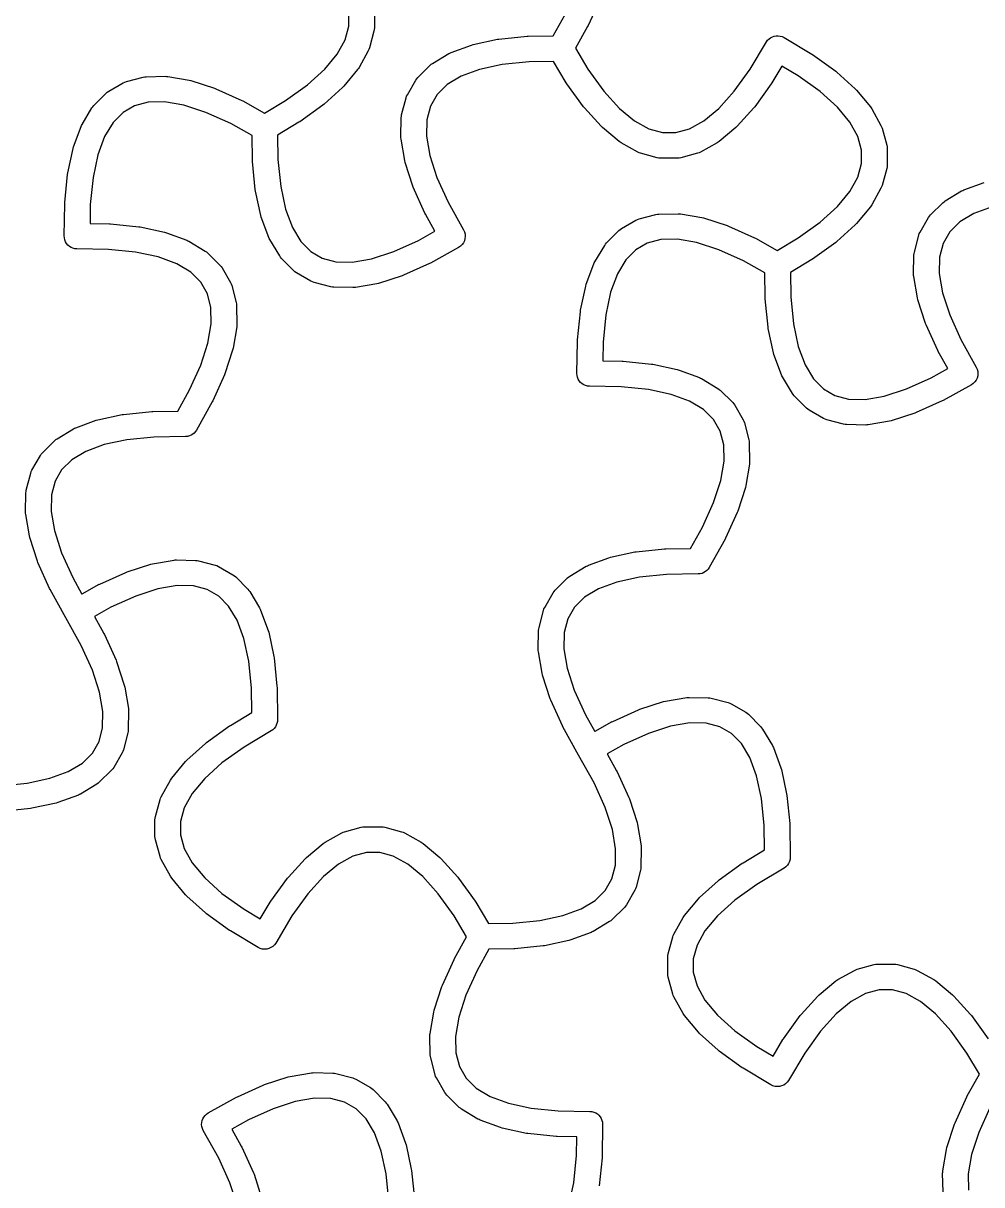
# Model space of a CAD drawing. Header units: millimetres. Extents: x 0 to 304, y 0 to 228.
# Drawn here: x 69.9 to 126.1, y 76.6 to 144.7 of the extents above; entities that cross this region are included whole.
import ezdxf

# ---------------------------------------------------------------- set-up
doc = ezdxf.new("R2010")
doc.units = ezdxf.units.MM
doc.layers.add('VISIBLE', color=7, linetype='CONTINUOUS')

msp = doc.modelspace()

# ---------------------------------------------------------------- linework, layer by layer
at = {"layer": 'VISIBLE'}
for p, q in [((103.691905, 146.10091), (103.007019, 144.581842)), ((88.984877, 144.551139), (88.984877, 145.329965)), ((90.484877, 145.431441), (90.484877, 144.449663)), ((100.958208, 143.982618), (101.652734, 145.227547)), ((88.76487, 143.753002), (88.984877, 144.551139)), ((90.478105, 144.349102), (90.45791, 144.250358)), ((90.484877, 144.449663), (90.478105, 144.349102)), ((102.978268, 144.524708), (102.268148, 143.251825)), ((103.007019, 144.581842), (102.978268, 144.524708)), ((88.300818, 142.912156), (88.76487, 143.753002)), ((90.45791, 144.250358), (90.187378, 143.268926)), ((96.271945, 143.473922), (97.697212, 143.778297)), ((97.697212, 143.778297), (97.77895, 143.791086)), ((97.77895, 143.791086), (99.436944, 143.957491)), ((99.436944, 143.957491), (99.500799, 143.961159)), ((99.500799, 143.961159), (100.958208, 143.982618)), ((113.458288, 143.623597), (113.526369, 143.719595)), ((113.526369, 143.719595), (113.608628, 143.803761)), ((113.608628, 143.803761), (113.703042, 143.874023)), ((113.703042, 143.874023), (113.807284, 143.928651)), ((113.807284, 143.928651), (113.918789, 143.966298)), ((113.918789, 143.966298), (114.03481, 143.986039)), ((114.03481, 143.986039), (114.152491, 143.987388)), ((114.152491, 143.987388), (114.268934, 143.97031)), ((114.268934, 143.97031), (114.381272, 143.935227)), ((114.381272, 143.935227), (114.486738, 143.883002)), ((114.486738, 143.883002), (116.109933, 142.91371)), ((90.120982, 143.105841), (89.579917, 142.125449)), ((90.158983, 143.185428), (90.120982, 143.105841)), ((90.187378, 143.268926), (90.158983, 143.185428)), ((94.848917, 142.940876), (94.910922, 142.974419)), ((94.910922, 142.974419), (94.975803, 143.001993)), ((94.975803, 143.001993), (96.167996, 143.443736)), ((96.167996, 143.443736), (96.271945, 143.473922)), ((102.268148, 143.251825), (102.999025, 142.027884)), ((112.505407, 142.027884), (113.458288, 143.623597)), ((87.56901, 142.029713), (88.300818, 142.912156)), ((93.751103, 142.254326), (93.817442, 142.31244)), ((93.817442, 142.31244), (93.890145, 142.362364)), ((93.890145, 142.362364), (94.848917, 142.940876)), ((97.969967, 142.302722), (96.638282, 142.018333)), ((99.554889, 142.461793), (97.969967, 142.302722)), ((100.980292, 142.482781), (99.554889, 142.461793)), ((101.727581, 141.231357), (100.980292, 142.482781)), ((116.109933, 142.91371), (116.1634, 142.878605)), ((116.1634, 142.878605), (117.516063, 141.905498)), ((77.109694, 141.587334), (78.229271, 141.608954)), ((78.229271, 141.608954), (78.29974, 141.607001)), ((78.29974, 141.607001), (78.369715, 141.59844)), ((86.557932, 141.117582), (87.56901, 142.029713)), ((89.50059, 142.009077), (88.688992, 141.03042)), ((89.542991, 142.065397), (89.50059, 142.009077)), ((89.579917, 142.125449), (89.542991, 142.065397)), ((93.026099, 141.539648), (93.751103, 142.254326)), ((95.563297, 141.620018), (94.740993, 141.12385)), ((96.638282, 142.018333), (95.563297, 141.620018)), ((102.999025, 142.027884), (103.929246, 140.734836)), ((111.575186, 140.734836), (112.505407, 142.027884)), ((114.361622, 142.210625), (113.776851, 141.231357)), ((115.313407, 141.642265), (114.361622, 142.210625)), ((116.606455, 140.712045), (115.313407, 141.642265)), ((117.516063, 141.905498), (117.580455, 141.853553)), ((117.580455, 141.853553), (118.662585, 140.877323)), ((74.913718, 140.739676), (75.763963, 141.230565)), ((75.763963, 141.230565), (75.854437, 141.27498)), ((75.854437, 141.27498), (75.950049, 141.306864)), ((75.950049, 141.306864), (76.935261, 141.563292)), ((76.935261, 141.563292), (77.021769, 141.58045)), ((77.021769, 141.58045), (77.109694, 141.587334)), ((78.369715, 141.59844), (79.623056, 141.384904)), ((79.623056, 141.384904), (79.728172, 141.359072)), ((79.728172, 141.359072), (81.114677, 140.910034)), ((85.264884, 140.187361), (86.557932, 141.117582)), ((88.614062, 140.952303), (87.531932, 139.976074)), ((88.688992, 141.03042), (88.614062, 140.952303)), ((92.412203, 140.530282), (92.903093, 141.380528)), ((92.903093, 141.380528), (92.959238, 141.46423)), ((92.959238, 141.46423), (93.026099, 141.539648)), ((94.740993, 141.12385), (94.151392, 140.542646)), ((101.762685, 141.177891), (101.727581, 141.231357)), ((102.735793, 139.825228), (101.762685, 141.177891)), ((113.741747, 141.177891), (112.768639, 139.825228)), ((113.776851, 141.231357), (113.741747, 141.177891)), ((74.039919, 139.891666), (74.754598, 140.61667)), ((74.754598, 140.61667), (74.830016, 140.68353)), ((74.830016, 140.68353), (74.913718, 140.739676)), ((81.114677, 140.910034), (81.191858, 140.880241)), ((81.191858, 140.880241), (82.710926, 140.195355)), ((92.079476, 139.358985), (92.335904, 140.344196)), ((92.335904, 140.344196), (92.367788, 140.439808)), ((92.367788, 140.439808), (92.412203, 140.530282)), ((94.151392, 140.542646), (93.76198, 139.868164)), ((103.929246, 140.734836), (104.841377, 139.723758)), ((110.663055, 139.723758), (111.575186, 140.734836)), ((117.617533, 139.799914), (116.606455, 140.712045)), ((118.662585, 140.877323), (118.737515, 140.799206)), ((118.737515, 140.799206), (119.549112, 139.820549)), ((73.35337, 138.793851), (73.931881, 139.752623)), ((73.931881, 139.752623), (73.981805, 139.825326)), ((73.981805, 139.825326), (74.039919, 139.891666)), ((76.426082, 139.880788), (75.751599, 139.491376)), ((77.227292, 140.089325), (76.426082, 139.880788)), ((78.187513, 140.107868), (77.227292, 140.089325)), ((79.317634, 139.915325), (78.187513, 140.107868)), ((80.613102, 139.495771), (79.317634, 139.915325)), ((82.710926, 140.195355), (82.76806, 140.166604)), ((82.76806, 140.166604), (84.040943, 139.456484)), ((84.040943, 139.456484), (85.264884, 140.187361)), ((87.46754, 139.924129), (86.114877, 138.951021)), ((87.531932, 139.976074), (87.46754, 139.924129)), ((93.76198, 139.868164), (93.553443, 139.066953)), ((102.787738, 139.760836), (102.735793, 139.825228)), ((103.763967, 138.678706), (102.787738, 139.760836)), ((104.841377, 139.723758), (105.72382, 138.99195)), ((109.780612, 138.99195), (110.663055, 139.723758)), ((112.716694, 139.760836), (111.740465, 138.678706)), ((112.768639, 139.825228), (112.716694, 139.760836)), ((118.34934, 138.917471), (117.617533, 139.799914)), ((119.549112, 139.820549), (119.591514, 139.764229)), ((119.591514, 139.764229), (119.62844, 139.704177)), ((119.62844, 139.704177), (120.169505, 138.723786)), ((75.170396, 138.901775), (74.674227, 138.079471)), ((75.751599, 139.491376), (75.170396, 138.901775)), ((82.065221, 138.841069), (80.613102, 139.495771)), ((86.061411, 138.915917), (84.809987, 138.168628)), ((86.114877, 138.951021), (86.061411, 138.915917)), ((92.033814, 138.064975), (92.055434, 139.184551)), ((92.055434, 139.184551), (92.062318, 139.272476)), ((92.062318, 139.272476), (92.079476, 139.358985)), ((93.553443, 139.066953), (93.5349, 138.106733)), ((105.72382, 138.99195), (106.564666, 138.527898)), ((108.939766, 138.527898), (109.780612, 138.99195)), ((118.813392, 138.076624), (118.34934, 138.917471)), ((72.850509, 137.474772), (73.292253, 138.666965)), ((73.292253, 138.666965), (73.319826, 138.731846)), ((73.319826, 138.731846), (73.35337, 138.793851)), ((83.31015, 138.146544), (82.065221, 138.841069)), ((103.842084, 138.603776), (103.763967, 138.678706)), ((104.820742, 137.792179), (103.842084, 138.603776)), ((106.564666, 138.527898), (107.362803, 138.307891)), ((107.362803, 138.307891), (108.141629, 138.307891)), ((108.141629, 138.307891), (108.939766, 138.527898)), ((111.662348, 138.603776), (110.683691, 137.792179)), ((111.740465, 138.678706), (111.662348, 138.603776)), ((120.169505, 138.723786), (120.207505, 138.644199)), ((120.207505, 138.644199), (120.235901, 138.560701)), ((120.235901, 138.560701), (120.506433, 137.579269)), ((74.674227, 138.079471), (74.275913, 137.004486)), ((83.331609, 136.689135), (83.31015, 138.146544)), ((84.809987, 138.168628), (84.830975, 136.743225)), ((92.035767, 137.994505), (92.033814, 138.064975)), ((92.044328, 137.92453), (92.035767, 137.994505)), ((92.257864, 136.671189), (92.044328, 137.92453)), ((93.5349, 138.106733), (93.727443, 136.976611)), ((104.877061, 137.749777), (104.820742, 137.792179)), ((104.937113, 137.712851), (104.877061, 137.749777)), ((105.917505, 137.171786), (104.937113, 137.712851)), ((110.567319, 137.712851), (109.586927, 137.171786)), ((110.627371, 137.749777), (110.567319, 137.712851)), ((110.683691, 137.792179), (110.627371, 137.749777)), ((119.033399, 137.278487), (118.813392, 138.076624)), ((120.506433, 137.579269), (120.526627, 137.480524)), ((72.515949, 135.945556), (72.820323, 137.370823)), ((72.820323, 137.370823), (72.850509, 137.474772)), ((74.275913, 137.004486), (73.991524, 135.672801)), ((93.727443, 136.976611), (94.146997, 135.681144)), ((105.997092, 137.133785), (105.917505, 137.171786)), ((106.08059, 137.10539), (105.997092, 137.133785)), ((107.062022, 136.834858), (106.08059, 137.10539)), ((109.423842, 137.10539), (108.44241, 136.834858)), ((109.50734, 137.133785), (109.423842, 137.10539)), ((109.586927, 137.171786), (109.50734, 137.133785)), ((119.033399, 136.499662), (119.033399, 137.278487)), ((120.526627, 137.480524), (120.533399, 137.379964)), ((120.533399, 137.379964), (120.533399, 136.398185)), ((83.335277, 136.62528), (83.331609, 136.689135)), ((83.501682, 134.967286), (83.335277, 136.62528)), ((84.830975, 136.743225), (84.990046, 135.158303)), ((92.283697, 136.566073), (92.257864, 136.671189)), ((92.732734, 135.179569), (92.283697, 136.566073)), ((107.160766, 136.814663), (107.062022, 136.834858)), ((107.261327, 136.807891), (107.160766, 136.814663)), ((108.243105, 136.807891), (107.261327, 136.807891)), ((108.343666, 136.814663), (108.243105, 136.807891)), ((108.44241, 136.834858), (108.343666, 136.814663)), ((118.813392, 135.701525), (119.033399, 136.499662)), ((120.506433, 136.19888), (120.235901, 135.217448)), ((120.526627, 136.297625), (120.506433, 136.19888)), ((120.533399, 136.398185), (120.526627, 136.297625)), ((72.336754, 134.205824), (72.503159, 135.863818)), ((72.503159, 135.863818), (72.515949, 135.945556)), ((73.991524, 135.672801), (73.832453, 134.087879)), ((94.146997, 135.681144), (94.801699, 134.229025)), ((118.34934, 134.860678), (118.813392, 135.701525)), ((83.514471, 134.885548), (83.501682, 134.967286)), ((83.818846, 133.460281), (83.514471, 134.885548)), ((84.990046, 135.158303), (85.274436, 133.826618)), ((92.762527, 135.102387), (92.732734, 135.179569)), ((93.447413, 133.583319), (92.762527, 135.102387)), ((117.617533, 133.978235), (118.34934, 134.860678)), ((120.169505, 135.054363), (119.62844, 134.073972)), ((120.207505, 135.133951), (120.169505, 135.054363)), ((120.235901, 135.217448), (120.207505, 135.133951)), ((123.938668, 134.310887), (124.89744, 134.889398)), ((124.89744, 134.889398), (124.959445, 134.922942)), ((124.959445, 134.922942), (125.024326, 134.950515)), ((125.024326, 134.950515), (126.216518, 135.392259)), ((72.305252, 132.251594), (72.333087, 134.141969)), ((72.333087, 134.141969), (72.336754, 134.205824)), ((94.801699, 134.229025), (95.707186, 132.605949)), ((123.074621, 133.48817), (123.799625, 134.202849)), ((123.799625, 134.202849), (123.865965, 134.260963)), ((123.865965, 134.260963), (123.938668, 134.310887)), ((73.832453, 134.087879), (73.816132, 132.979429)), ((83.849032, 133.356332), (83.818846, 133.460281)), ((85.274436, 133.826618), (85.67275, 132.751633)), ((93.476164, 133.526185), (93.447413, 133.583319)), ((94.03185, 132.530125), (93.476164, 133.526185)), ((105.998572, 133.255386), (106.983783, 133.511814)), ((106.983783, 133.511814), (107.070292, 133.528972)), ((107.070292, 133.528972), (107.158217, 133.535857)), ((107.158217, 133.535857), (108.277793, 133.557476)), ((108.277793, 133.557476), (108.348263, 133.555523)), ((108.348263, 133.555523), (108.418238, 133.546962)), ((108.418238, 133.546962), (109.671579, 133.333427)), ((116.606455, 133.066105), (117.617533, 133.978235)), ((119.549112, 133.9576), (118.737515, 132.978943)), ((119.591514, 134.01392), (119.549112, 133.9576)), ((119.62844, 134.073972), (119.591514, 134.01392)), ((123.00776, 133.412752), (123.074621, 133.48817)), ((125.611819, 133.568541), (124.789515, 133.072372)), ((126.686805, 133.966855), (125.611819, 133.568541)), ((73.816132, 132.979429), (74.956588, 132.962636)), ((74.956588, 132.962636), (75.020443, 132.958968)), ((75.020443, 132.958968), (76.678437, 132.792564)), ((76.678437, 132.792564), (76.760175, 132.779774)), ((76.760175, 132.779774), (78.185442, 132.4754)), ((84.290775, 132.164139), (83.849032, 133.356332)), ((104.96224, 132.688198), (105.812486, 133.179088)), ((105.812486, 133.179088), (105.90296, 133.223503)), ((105.90296, 133.223503), (105.998572, 133.255386)), ((109.671579, 133.333427), (109.776695, 133.307594)), ((109.776695, 133.307594), (111.1632, 132.858557)), ((111.1632, 132.858557), (111.240381, 132.828764)), ((111.240381, 132.828764), (112.759449, 132.143878)), ((115.313407, 132.135884), (116.606455, 133.066105)), ((118.662585, 132.900826), (117.580455, 131.924597)), ((118.737515, 132.978943), (118.662585, 132.900826)), ((122.460726, 132.478805), (122.951615, 133.32905)), ((122.951615, 133.32905), (123.00776, 133.412752)), ((124.789515, 133.072372), (124.199915, 132.491169)), ((72.312757, 132.134145), (72.305252, 132.251594)), ((72.338544, 132.019316), (72.312757, 132.134145)), ((78.185442, 132.4754), (78.289391, 132.445213)), ((78.289391, 132.445213), (79.481584, 132.00347)), ((84.318349, 132.099258), (84.290775, 132.164139)), ((84.351892, 132.037253), (84.318349, 132.099258)), ((85.67275, 132.751633), (86.168918, 131.929329)), ((93.063743, 131.990035), (94.03185, 132.530125)), ((95.707186, 132.605949), (95.760686, 132.486663)), ((95.788824, 132.099456), (95.753133, 131.973689)), ((95.760686, 132.486663), (95.792659, 132.3599)), ((95.802135, 132.22951), (95.788824, 132.099456)), ((95.792659, 132.3599), (95.802135, 132.22951)), ((104.088442, 131.840188), (104.803121, 132.565192)), ((104.803121, 132.565192), (104.878539, 132.632053)), ((104.878539, 132.632053), (104.96224, 132.688198)), ((112.759449, 132.143878), (112.816583, 132.115126)), ((112.816583, 132.115126), (114.089466, 131.405006)), ((114.089466, 131.405006), (115.313407, 132.135884)), ((122.127999, 131.307507), (122.384427, 132.292719)), ((122.384427, 132.292719), (122.41631, 132.388331)), ((122.41631, 132.388331), (122.460726, 132.478805)), ((124.199915, 132.491169), (123.810502, 131.816686)), ((72.381975, 131.909935), (72.338544, 132.019316)), ((72.441983, 131.808694), (72.381975, 131.909935)), ((72.51709, 131.718087), (72.441983, 131.808694)), ((72.605446, 131.640345), (72.51709, 131.718087)), ((72.704876, 131.577383), (72.605446, 131.640345)), ((72.812932, 131.530749), (72.704876, 131.577383)), ((72.926952, 131.501593), (72.812932, 131.530749)), ((73.044129, 131.490633), (72.926952, 131.501593)), ((74.902497, 131.46327), (73.044129, 131.490633)), ((76.48742, 131.304199), (74.902497, 131.46327)), ((79.481584, 132.00347), (79.546465, 131.975897)), ((79.546465, 131.975897), (79.60847, 131.942353)), ((79.60847, 131.942353), (80.567242, 131.363842)), ((84.930404, 131.078481), (84.351892, 132.037253)), ((86.168918, 131.929329), (86.750122, 131.339728)), ((91.611625, 131.335333), (93.063743, 131.990035)), ((95.417613, 131.585582), (93.766583, 130.6645)), ((95.525796, 131.658983), (95.417613, 131.585582)), ((95.619589, 131.750055), (95.525796, 131.658983)), ((95.696144, 131.85603), (95.619589, 131.750055)), ((95.753133, 131.973689), (95.696144, 131.85603)), ((103.401892, 130.742374), (103.980404, 131.701145)), ((103.980404, 131.701145), (104.030328, 131.773848)), ((104.030328, 131.773848), (104.088442, 131.840188)), ((105.800122, 131.439898), (105.218918, 130.850298)), ((106.474604, 131.829311), (105.800122, 131.439898)), ((107.275815, 132.037848), (106.474604, 131.829311)), ((108.236035, 132.05639), (107.275815, 132.037848)), ((109.366157, 131.863848), (108.236035, 132.05639)), ((110.661625, 131.444294), (109.366157, 131.863848)), ((112.113743, 130.789592), (110.661625, 131.444294)), ((117.516063, 131.872652), (116.1634, 130.899544)), ((117.580455, 131.924597), (117.516063, 131.872652)), ((123.810502, 131.816686), (123.601965, 131.015476)), ((77.819105, 131.01981), (76.48742, 131.304199)), ((78.89409, 130.621496), (77.819105, 131.01981)), ((80.567242, 131.363842), (80.639945, 131.313917)), ((80.639945, 131.313917), (80.706284, 131.255804)), ((80.706284, 131.255804), (81.431288, 130.541125)), ((84.980328, 131.005778), (84.930404, 131.078481)), ((85.038442, 130.939439), (84.980328, 131.005778)), ((85.753121, 130.214434), (85.038442, 130.939439)), ((86.750122, 131.339728), (87.424604, 130.950316)), ((87.424604, 130.950316), (88.225815, 130.741779)), ((88.225815, 130.741779), (89.186035, 130.723236)), ((89.186035, 130.723236), (90.316157, 130.915779)), ((90.316157, 130.915779), (91.611625, 131.335333)), ((103.368349, 130.680368), (103.401892, 130.742374)), ((105.218918, 130.850298), (104.72275, 130.027994)), ((113.358672, 130.095067), (112.113743, 130.789592)), ((116.109933, 130.86444), (114.85851, 130.117151)), ((116.1634, 130.899544), (116.109933, 130.86444)), ((122.082337, 130.013497), (122.103957, 131.133074)), ((122.103957, 131.133074), (122.110841, 131.220999)), ((122.110841, 131.220999), (122.127999, 131.307507)), ((123.601965, 131.015476), (123.583423, 130.055255)), ((79.716394, 130.125327), (78.89409, 130.621496)), ((80.305995, 129.544124), (79.716394, 130.125327)), ((81.431288, 130.541125), (81.498149, 130.465707)), ((81.498149, 130.465707), (81.554294, 130.382005)), ((81.554294, 130.382005), (82.045184, 129.53176)), ((85.828539, 130.147574), (85.753121, 130.214434)), ((85.91224, 130.091429), (85.828539, 130.147574)), ((86.762486, 129.600539), (85.91224, 130.091429)), ((93.709449, 130.635749), (92.190381, 129.950863)), ((93.766583, 130.6645), (93.709449, 130.635749)), ((102.899032, 129.423295), (103.340775, 130.615488)), ((103.340775, 130.615488), (103.368349, 130.680368)), ((113.380132, 128.637658), (113.358672, 130.095067)), ((114.85851, 130.117151), (114.879498, 128.691748)), ((123.583423, 130.055255), (123.775965, 128.925134)), ((80.695407, 128.869641), (80.305995, 129.544124)), ((82.045184, 129.53176), (82.089599, 129.441286)), ((82.089599, 129.441286), (82.121483, 129.345674)), ((86.85296, 129.556124), (86.762486, 129.600539)), ((86.948572, 129.52424), (86.85296, 129.556124)), ((87.933783, 129.267812), (86.948572, 129.52424)), ((90.621579, 129.4462), (89.368238, 129.232664)), ((90.726695, 129.472033), (90.621579, 129.4462)), ((92.1132, 129.92107), (90.726695, 129.472033)), ((92.190381, 129.950863), (92.1132, 129.92107)), ((102.868846, 129.319346), (102.899032, 129.423295)), ((104.72275, 130.027994), (104.324436, 128.953009)), ((122.08429, 129.943028), (122.082337, 130.013497)), ((122.092851, 129.873053), (122.08429, 129.943028)), ((122.306387, 128.619712), (122.092851, 129.873053)), ((80.903944, 128.068431), (80.695407, 128.869641)), ((82.121483, 129.345674), (82.37791, 128.360462)), ((88.020292, 129.250654), (87.933783, 129.267812)), ((88.108217, 129.24377), (88.020292, 129.250654)), ((89.227793, 129.22215), (88.108217, 129.24377)), ((89.298263, 129.224103), (89.227793, 129.22215)), ((89.368238, 129.232664), (89.298263, 129.224103)), ((102.564471, 127.894079), (102.868846, 129.319346)), ((104.324436, 128.953009), (104.040046, 127.621324)), ((114.879498, 128.691748), (115.038569, 127.106825)), ((123.775965, 128.925134), (124.195519, 127.629666)), ((80.922486, 127.10821), (80.903944, 128.068431)), ((82.37791, 128.360462), (82.395069, 128.273953)), ((82.395069, 128.273953), (82.401953, 128.186029)), ((82.401953, 128.186029), (82.423572, 127.066452)), ((113.3838, 128.573802), (113.380132, 128.637658)), ((113.550204, 126.915808), (113.3838, 128.573802)), ((122.332219, 128.514596), (122.306387, 128.619712)), ((122.781257, 127.128091), (122.332219, 128.514596)), ((102.385277, 126.154347), (102.551682, 127.812341)), ((102.551682, 127.812341), (102.564471, 127.894079)), ((104.040046, 127.621324), (103.880975, 126.036401)), ((124.195519, 127.629666), (124.850221, 126.177547)), ((80.729944, 125.978088), (80.922486, 127.10821)), ((82.413058, 126.926007), (82.199523, 125.672666)), ((82.421619, 126.995982), (82.413058, 126.926007)), ((82.423572, 127.066452), (82.421619, 126.995982)), ((113.562994, 126.834071), (113.550204, 126.915808)), ((113.867368, 125.408804), (113.562994, 126.834071)), ((115.038569, 127.106825), (115.322958, 125.775141)), ((122.811049, 127.05091), (122.781257, 127.128091)), ((123.495936, 125.531842), (122.811049, 127.05091)), ((80.31039, 124.682621), (80.729944, 125.978088)), ((102.353775, 124.200117), (102.381609, 126.090491)), ((102.381609, 126.090491), (102.385277, 126.154347)), ((103.880975, 126.036401), (103.864654, 124.927951)), ((124.850221, 126.177547), (125.755708, 124.554471)), ((82.17369, 125.56755), (81.724653, 124.181046)), ((82.199523, 125.672666), (82.17369, 125.56755)), ((113.897555, 125.304854), (113.867368, 125.408804)), ((114.339298, 124.112662), (113.897555, 125.304854)), ((115.322958, 125.775141), (115.721273, 124.700155)), ((123.524687, 125.474708), (123.495936, 125.531842)), ((124.080372, 124.478648), (123.524687, 125.474708)), ((79.655688, 123.230502), (80.31039, 124.682621)), ((103.864654, 124.927951), (105.00511, 124.911159)), ((105.00511, 124.911159), (105.068966, 124.907491)), ((105.068966, 124.907491), (106.72696, 124.741086)), ((106.72696, 124.741086), (106.808697, 124.728297)), ((106.808697, 124.728297), (108.233964, 124.423922)), ((115.721273, 124.700155), (116.217441, 123.877851)), ((81.69486, 124.103864), (81.009974, 122.584797)), ((81.724653, 124.181046), (81.69486, 124.103864)), ((102.36128, 124.082668), (102.353775, 124.200117)), ((102.387066, 123.967839), (102.36128, 124.082668)), ((102.430498, 123.858457), (102.387066, 123.967839)), ((108.233964, 124.423922), (108.337914, 124.393736)), ((108.337914, 124.393736), (109.530107, 123.951993)), ((109.530107, 123.951993), (109.594987, 123.924419)), ((109.594987, 123.924419), (109.656992, 123.890876)), ((114.366871, 124.047781), (114.339298, 124.112662)), ((114.400415, 123.985776), (114.366871, 124.047781)), ((114.978926, 123.027004), (114.400415, 123.985776)), ((121.660147, 123.283855), (123.112266, 123.938557)), ((123.112266, 123.938557), (124.080372, 124.478648)), ((125.801655, 123.922211), (125.744666, 123.804553)), ((125.755708, 124.554471), (125.809208, 124.435186)), ((125.837347, 124.047978), (125.801655, 123.922211)), ((125.809208, 124.435186), (125.841182, 124.308422)), ((125.850657, 124.178033), (125.837347, 124.047978)), ((125.841182, 124.308422), (125.850657, 124.178033)), ((78.961163, 121.985573), (79.655688, 123.230502)), ((102.490506, 123.757217), (102.430498, 123.858457)), ((102.565613, 123.66661), (102.490506, 123.757217)), ((102.653969, 123.588868), (102.565613, 123.66661)), ((102.753399, 123.525905), (102.653969, 123.588868)), ((102.861454, 123.479272), (102.753399, 123.525905)), ((102.975474, 123.450116), (102.861454, 123.479272)), ((103.092651, 123.439156), (102.975474, 123.450116)), ((104.95102, 123.411793), (103.092651, 123.439156)), ((106.535943, 123.252722), (104.95102, 123.411793)), ((107.867627, 122.968333), (106.535943, 123.252722)), ((109.656992, 123.890876), (110.615764, 123.312364)), ((110.615764, 123.312364), (110.688467, 123.26244)), ((110.688467, 123.26244), (110.754807, 123.204326)), ((116.217441, 123.877851), (116.798644, 123.288251)), ((116.798644, 123.288251), (117.473127, 122.898838)), ((120.36468, 122.864301), (121.660147, 123.283855)), ((125.466135, 123.534105), (123.815106, 122.613023)), ((125.574318, 123.607506), (125.466135, 123.534105)), ((125.668112, 123.698578), (125.574318, 123.607506)), ((125.744666, 123.804553), (125.668112, 123.698578)), ((81.009974, 122.584797), (80.981222, 122.527662)), ((108.942613, 122.570018), (107.867627, 122.968333)), ((109.764917, 122.07385), (108.942613, 122.570018)), ((110.754807, 123.204326), (111.479811, 122.489648)), ((115.028851, 122.954301), (114.978926, 123.027004)), ((115.086964, 122.887961), (115.028851, 122.954301)), ((115.801643, 122.162957), (115.086964, 122.887961)), ((117.473127, 122.898838), (118.274338, 122.690301)), ((118.274338, 122.690301), (119.234558, 122.671759)), ((119.234558, 122.671759), (120.36468, 122.864301)), ((123.757971, 122.584272), (122.238904, 121.899385)), ((123.815106, 122.613023), (123.757971, 122.584272)), ((75.781904, 121.794041), (77.439899, 121.960446)), ((77.439899, 121.960446), (77.503754, 121.964114)), ((77.503754, 121.964114), (78.961163, 121.985573)), ((80.981222, 122.527662), (80.06014, 120.876633)), ((110.354517, 121.492646), (109.764917, 122.07385)), ((111.479811, 122.489648), (111.546672, 122.41423)), ((111.546672, 122.41423), (111.602817, 122.330528)), ((111.602817, 122.330528), (112.093706, 121.480282)), ((115.877061, 122.096096), (115.801643, 122.162957)), ((115.960763, 122.039951), (115.877061, 122.096096)), ((116.811008, 121.549062), (115.960763, 122.039951)), ((122.161722, 121.869593), (120.775218, 121.420555)), ((122.238904, 121.899385), (122.161722, 121.869593)), ((72.978758, 121.004948), (74.17095, 121.446691)), ((74.17095, 121.446691), (74.2749, 121.476877)), ((74.2749, 121.476877), (75.700167, 121.781251)), ((75.700167, 121.781251), (75.781904, 121.794041)), ((110.74393, 120.818164), (110.354517, 121.492646)), ((112.093706, 121.480282), (112.138122, 121.389808)), ((112.138122, 121.389808), (112.170005, 121.294196)), ((112.170005, 121.294196), (112.426433, 120.308985)), ((116.901482, 121.504646), (116.811008, 121.549062)), ((116.997095, 121.472763), (116.901482, 121.504646)), ((117.982306, 121.216335), (116.997095, 121.472763)), ((118.068815, 121.199177), (117.982306, 121.216335)), ((118.156739, 121.192293), (118.068815, 121.199177)), ((119.276316, 121.170673), (118.156739, 121.192293)), ((120.670102, 121.394723), (119.416761, 121.181187)), ((120.775218, 121.420555), (120.670102, 121.394723)), ((71.8931, 120.365319), (72.851872, 120.94383)), ((72.851872, 120.94383), (72.913877, 120.977374)), ((72.913877, 120.977374), (72.978758, 121.004948)), ((79.527859, 120.502132), (79.416213, 120.492111)), ((79.636765, 120.528682), (79.527859, 120.502132)), ((79.740497, 120.571167), (79.636765, 120.528682)), ((79.836738, 120.628638), (79.740497, 120.571167)), ((79.923339, 120.699811), (79.836738, 120.628638)), ((79.998365, 120.783096), (79.923339, 120.699811)), ((80.06014, 120.876633), (79.998365, 120.783096)), ((110.952467, 120.016953), (110.74393, 120.818164)), ((119.346786, 121.172626), (119.276316, 121.170673)), ((119.416761, 121.181187), (119.346786, 121.172626)), ((71.029053, 119.542602), (71.754057, 120.257281)), ((71.754057, 120.257281), (71.820397, 120.315395)), ((71.820397, 120.315395), (71.8931, 120.365319)), ((74.641237, 120.021287), (73.566252, 119.622973)), ((75.972921, 120.305677), (74.641237, 120.021287)), ((77.557844, 120.464748), (75.972921, 120.305677)), ((79.416213, 120.492111), (77.557844, 120.464748)), ((110.971009, 119.056733), (110.952467, 120.016953)), ((112.426433, 120.308985), (112.443591, 120.222476)), ((112.443591, 120.222476), (112.450475, 120.134551)), ((112.450475, 120.134551), (112.472095, 119.014975)), ((70.415158, 118.533237), (70.906047, 119.383482)), ((70.906047, 119.383482), (70.962192, 119.467184)), ((70.962192, 119.467184), (71.029053, 119.542602)), ((73.566252, 119.622973), (72.743947, 119.126805)), ((70.370743, 118.442763), (70.415158, 118.533237)), ((72.154347, 118.545601), (71.764934, 117.871119)), ((72.743947, 119.126805), (72.154347, 118.545601)), ((110.778467, 117.926611), (110.971009, 119.056733)), ((112.461581, 118.87453), (112.248046, 117.621189)), ((112.470142, 118.944505), (112.461581, 118.87453)), ((112.472095, 119.014975), (112.470142, 118.944505)), ((70.082431, 117.36194), (70.338859, 118.347151)), ((70.338859, 118.347151), (70.370743, 118.442763)), ((71.764934, 117.871119), (71.556398, 117.069908)), ((110.358913, 116.631144), (110.778467, 117.926611)), ((70.036769, 116.06793), (70.058389, 117.187506)), ((70.058389, 117.187506), (70.065273, 117.275431)), ((70.065273, 117.275431), (70.082431, 117.36194)), ((112.222213, 117.516073), (111.773175, 116.129569)), ((112.248046, 117.621189), (112.222213, 117.516073)), ((71.556398, 117.069908), (71.537855, 116.109687)), ((109.704211, 115.179025), (110.358913, 116.631144)), ((70.038722, 115.99746), (70.036769, 116.06793)), ((70.047283, 115.927485), (70.038722, 115.99746)), ((70.260819, 114.674144), (70.047283, 115.927485)), ((71.537855, 116.109687), (71.730398, 114.979566)), ((111.743383, 116.052387), (111.058496, 114.533319)), ((111.773175, 116.129569), (111.743383, 116.052387)), ((109.009686, 113.934096), (109.704211, 115.179025)), ((70.286651, 114.569028), (70.260819, 114.674144)), ((70.735689, 113.182523), (70.286651, 114.569028)), ((71.730398, 114.979566), (72.149951, 113.684098)), ((111.029745, 114.476185), (110.108663, 112.825155)), ((111.058496, 114.533319), (111.029745, 114.476185)), ((104.323423, 113.4254), (105.748689, 113.729774)), ((105.748689, 113.729774), (105.830427, 113.742564)), ((105.830427, 113.742564), (107.488421, 113.908968)), ((107.488421, 113.908968), (107.552277, 113.912636)), ((107.552277, 113.912636), (109.009686, 113.934096)), ((70.765481, 113.105342), (70.735689, 113.182523)), ((71.450368, 111.586274), (70.765481, 113.105342)), ((72.149951, 113.684098), (72.804653, 112.231979)), ((75.994187, 112.562989), (77.380692, 113.012026)), ((77.380692, 113.012026), (77.485808, 113.037859)), ((77.485808, 113.037859), (78.739149, 113.251394)), ((78.739149, 113.251394), (78.809124, 113.259955)), ((78.809124, 113.259955), (78.879594, 113.261908)), ((78.879594, 113.261908), (79.99917, 113.240289)), ((79.99917, 113.240289), (80.087095, 113.233404)), ((80.087095, 113.233404), (80.173604, 113.216246)), ((80.173604, 113.216246), (81.158815, 112.959819)), ((103.02728, 112.95347), (104.219473, 113.395213)), ((104.219473, 113.395213), (104.323423, 113.4254)), ((74.397938, 111.84831), (75.917006, 112.533196)), ((75.917006, 112.533196), (75.994187, 112.562989)), ((81.158815, 112.959819), (81.254427, 112.927935)), ((81.254427, 112.927935), (81.344901, 112.88352)), ((81.344901, 112.88352), (82.195147, 112.39263)), ((82.195147, 112.39263), (82.278848, 112.336485)), ((82.278848, 112.336485), (82.354266, 112.269624)), ((101.941623, 112.313842), (102.900394, 112.892353)), ((102.900394, 112.892353), (102.9624, 112.925897)), ((102.9624, 112.925897), (103.02728, 112.95347)), ((107.606367, 112.41327), (106.021444, 112.254199)), ((109.464735, 112.440633), (107.606367, 112.41327)), ((109.576382, 112.450655), (109.464735, 112.440633)), ((109.685287, 112.477205), (109.576382, 112.450655)), ((109.789019, 112.51969), (109.685287, 112.477205)), ((109.885261, 112.57716), (109.789019, 112.51969)), ((109.971862, 112.648333), (109.885261, 112.57716)), ((110.046888, 112.731618), (109.971862, 112.648333)), ((110.108663, 112.825155), (110.046888, 112.731618)), ((72.804653, 112.231979), (73.344744, 111.263873)), ((74.340804, 111.819558), (73.344744, 111.263873)), ((74.340804, 111.819558), (74.397938, 111.84831)), ((78.921351, 111.760822), (77.79123, 111.56828)), ((79.881572, 111.74228), (78.921351, 111.760822)), ((80.682783, 111.533743), (79.881572, 111.74228)), ((82.354266, 112.269624), (83.068945, 111.54462)), ((101.077576, 111.491125), (101.80258, 112.205804)), ((101.80258, 112.205804), (101.86892, 112.263917)), ((101.86892, 112.263917), (101.941623, 112.313842)), ((104.689759, 111.96981), (103.614774, 111.571496)), ((106.021444, 112.254199), (104.689759, 111.96981)), ((71.479119, 111.52914), (71.450368, 111.586274)), ((72.400201, 109.87811), (71.479119, 111.52914)), ((76.495762, 111.148726), (75.043644, 110.494024)), ((77.79123, 111.56828), (76.495762, 111.148726)), ((81.357265, 111.144331), (80.682783, 111.533743)), ((81.938469, 110.55473), (81.357265, 111.144331)), ((83.068945, 111.54462), (83.127059, 111.478281)), ((83.127059, 111.478281), (83.176983, 111.405578)), ((83.176983, 111.405578), (83.755494, 110.446806)), ((100.463681, 110.48176), (100.95457, 111.332005)), ((100.95457, 111.332005), (101.010715, 111.415707)), ((101.010715, 111.415707), (101.077576, 111.491125)), ((102.79247, 111.075327), (102.20287, 110.494124)), ((103.614774, 111.571496), (102.79247, 111.075327)), ((75.043644, 110.494024), (74.075537, 109.953934)), ((82.434637, 109.732426), (81.938469, 110.55473)), ((83.755494, 110.446806), (83.789038, 110.384801)), ((83.789038, 110.384801), (83.816612, 110.31992)), ((83.816612, 110.31992), (84.258355, 109.127727)), ((100.130954, 109.310462), (100.387382, 110.295674)), ((100.387382, 110.295674), (100.419265, 110.391286)), ((100.419265, 110.391286), (100.463681, 110.48176)), ((102.20287, 110.494124), (101.813457, 109.819641)), ((73.305688, 108.255034), (72.400201, 109.87811)), ((74.075537, 109.953934), (74.631222, 108.957874)), ((82.832951, 108.657441), (82.434637, 109.732426)), ((101.813457, 109.819641), (101.60492, 109.018431)), ((74.631222, 108.957874), (74.659974, 108.900739)), ((84.258355, 109.127727), (84.288541, 109.023778)), ((84.288541, 109.023778), (84.592915, 107.598511)), ((100.085292, 108.016452), (100.106911, 109.136029)), ((100.106911, 109.136029), (100.113796, 109.223953)), ((100.113796, 109.223953), (100.130954, 109.310462)), ((101.60492, 109.018431), (101.586378, 108.05821)), ((73.96039, 106.802915), (73.305688, 108.255034)), ((74.659974, 108.900739), (75.34486, 107.381672)), ((83.117341, 107.325756), (82.832951, 108.657441)), ((84.592915, 107.598511), (84.605705, 107.516773)), ((100.087245, 107.945982), (100.085292, 108.016452)), ((100.095806, 107.876007), (100.087245, 107.945982)), ((100.309341, 106.622666), (100.095806, 107.876007)), ((101.586378, 108.05821), (101.77892, 106.928088)), ((75.34486, 107.381672), (75.374653, 107.30449)), ((75.374653, 107.30449), (75.82369, 105.917986)), ((83.276412, 105.740833), (83.117341, 107.325756)), ((84.605705, 107.516773), (84.77211, 105.858779)), ((101.77892, 106.928088), (102.198474, 105.632621)), ((74.379944, 105.507448), (73.96039, 106.802915)), ((100.335174, 106.51755), (100.309341, 106.622666)), ((100.784211, 105.131046), (100.335174, 106.51755)), ((75.82369, 105.917986), (75.849523, 105.81287)), ((75.849523, 105.81287), (76.063058, 104.559529)), ((83.2974, 104.315431), (83.276412, 105.740833)), ((84.77211, 105.858779), (84.775778, 105.794923)), ((84.775778, 105.794923), (84.803612, 103.904549)), ((102.198474, 105.632621), (102.853176, 104.180502)), ((74.572486, 104.377326), (74.379944, 105.507448)), ((100.814004, 105.053864), (100.784211, 105.131046)), ((101.49889, 103.534797), (100.814004, 105.053864)), ((106.04271, 104.511511), (107.429215, 104.960549)), ((107.429215, 104.960549), (107.53433, 104.986382)), ((107.53433, 104.986382), (108.787671, 105.199917)), ((108.787671, 105.199917), (108.857646, 105.208478)), ((108.857646, 105.208478), (108.928116, 105.210431)), ((108.928116, 105.210431), (110.047693, 105.188811)), ((110.047693, 105.188811), (110.135617, 105.181927)), ((110.135617, 105.181927), (110.222126, 105.164769)), ((110.222126, 105.164769), (111.207338, 104.908341)), ((111.207338, 104.908341), (111.30295, 104.876458)), ((111.30295, 104.876458), (111.393424, 104.832042)), ((74.553944, 103.417106), (74.572486, 104.377326)), ((76.073572, 104.419084), (76.051953, 103.299508)), ((76.063058, 104.559529), (76.071619, 104.489554)), ((76.071619, 104.489554), (76.073572, 104.419084)), ((82.045976, 103.568142), (83.2974, 104.315431)), ((102.853176, 104.180502), (103.393266, 103.212396)), ((104.446461, 103.796832), (105.965528, 104.481719)), ((105.965528, 104.481719), (106.04271, 104.511511)), ((111.393424, 104.832042), (112.243669, 104.341153)), ((112.243669, 104.341153), (112.327371, 104.285008)), ((112.327371, 104.285008), (112.402789, 104.218147)), ((112.402789, 104.218147), (113.117468, 103.493143)), ((80.639847, 102.55993), (81.99251, 103.533038)), ((81.99251, 103.533038), (82.045976, 103.568142)), ((84.734138, 103.578078), (84.679526, 103.480186)), ((84.77355, 103.683016), (84.734138, 103.578078)), ((84.796882, 103.792656), (84.77355, 103.683016)), ((84.803612, 103.904549), (84.796882, 103.792656)), ((101.527642, 103.477662), (101.49889, 103.534797)), ((104.389326, 103.768081), (103.393266, 103.212396)), ((104.389326, 103.768081), (104.446461, 103.796832)), ((107.839752, 103.516803), (106.544285, 103.097249)), ((108.969874, 103.709345), (107.839752, 103.516803)), ((109.930095, 103.690803), (108.969874, 103.709345)), ((110.731305, 103.482266), (109.930095, 103.690803)), ((111.405788, 103.092853), (110.731305, 103.482266)), ((113.117468, 103.493143), (113.175581, 103.426803)), ((74.345407, 102.615895), (74.553944, 103.417106)), ((76.02791, 103.125074), (75.771483, 102.139863)), ((76.045069, 103.211583), (76.02791, 103.125074)), ((76.051953, 103.299508), (76.045069, 103.211583)), ((84.438215, 103.249579), (82.842503, 102.296698)), ((84.529893, 103.314081), (84.438215, 103.249579)), ((84.610933, 103.391527), (84.529893, 103.314081)), ((84.679526, 103.480186), (84.610933, 103.391527)), ((102.448724, 101.826633), (101.527642, 103.477662)), ((106.544285, 103.097249), (105.092166, 102.442547)), ((111.986991, 102.503253), (111.405788, 103.092853)), ((113.175581, 103.426803), (113.225506, 103.3541)), ((113.225506, 103.3541), (113.804017, 102.395328)), ((73.955995, 101.941412), (74.345407, 102.615895)), ((75.771483, 102.139863), (75.739599, 102.04425)), ((79.493325, 101.531755), (80.575455, 102.507985)), ((80.575455, 102.507985), (80.639847, 102.55993)), ((82.842503, 102.296698), (81.549455, 101.366477)), ((105.092166, 102.442547), (104.12406, 101.902456)), ((112.48316, 101.680949), (111.986991, 102.503253)), ((113.804017, 102.395328), (113.837561, 102.333323)), ((113.837561, 102.333323), (113.865134, 102.268443)), ((113.865134, 102.268443), (114.306877, 101.07625)), ((73.366394, 101.360209), (73.955995, 101.941412)), ((75.695184, 101.953776), (75.204294, 101.103531)), ((75.739599, 102.04425), (75.695184, 101.953776)), ((78.606797, 100.474981), (79.418395, 101.453639)), ((79.418395, 101.453639), (79.493325, 101.531755)), ((103.354211, 100.203557), (102.448724, 101.826633)), ((104.12406, 101.902456), (104.679745, 100.906396)), ((112.881474, 100.605963), (112.48316, 101.680949)), ((71.469105, 100.465726), (72.54409, 100.864041)), ((72.54409, 100.864041), (73.366394, 101.360209)), ((75.081288, 100.944411), (74.356284, 100.229732)), ((75.148149, 101.019829), (75.081288, 100.944411)), ((75.204294, 101.103531), (75.148149, 101.019829)), ((81.549455, 101.366477), (80.538377, 100.454346)), ((104.679745, 100.906396), (104.708496, 100.849262)), ((104.708496, 100.849262), (105.393383, 99.330194)), ((114.306877, 101.07625), (114.337064, 100.9723)), ((114.337064, 100.9723), (114.641438, 99.547033)), ((68.552497, 100.022266), (70.13742, 100.181337)), ((70.13742, 100.181337), (71.469105, 100.465726)), ((74.217242, 100.121694), (73.25847, 99.543183)), ((74.289945, 100.171619), (74.217242, 100.121694)), ((74.356284, 100.229732), (74.289945, 100.171619)), ((77.986404, 99.378218), (78.52747, 100.358609)), ((78.52747, 100.358609), (78.564396, 100.418662)), ((78.564396, 100.418662), (78.606797, 100.474981)), ((80.538377, 100.454346), (79.806569, 99.571903)), ((104.008913, 98.751438), (103.354211, 100.203557)), ((113.165863, 99.274279), (112.881474, 100.605963)), ((73.131584, 99.482066), (71.939391, 99.040323)), ((73.196465, 99.50964), (73.131584, 99.482066)), ((73.25847, 99.543183), (73.196465, 99.50964)), ((79.806569, 99.571903), (79.342517, 98.731057)), ((114.641438, 99.547033), (114.654228, 99.465296)), ((114.654228, 99.465296), (114.820632, 97.807302)), ((71.835442, 99.010136), (70.410175, 98.705762)), ((71.939391, 99.040323), (71.835442, 99.010136)), ((77.649476, 98.233701), (77.920009, 99.215133)), ((77.920009, 99.215133), (77.948404, 99.298631)), ((77.948404, 99.298631), (77.986404, 99.378218)), ((79.342517, 98.731057), (79.12251, 97.932919)), ((104.428467, 97.45597), (104.008913, 98.751438)), ((105.393383, 99.330194), (105.423175, 99.253013)), ((105.423175, 99.253013), (105.872213, 97.866508)), ((113.324934, 97.689356), (113.165863, 99.274279)), ((70.328437, 98.692973), (68.670443, 98.526568)), ((70.410175, 98.705762), (70.328437, 98.692973)), ((77.62251, 98.034396), (77.629282, 98.134957)), ((77.62251, 97.052617), (77.62251, 98.034396)), ((77.629282, 98.134957), (77.649476, 98.233701)), ((79.12251, 97.932919), (79.12251, 97.154094)), ((88.732067, 97.327191), (89.713499, 97.597724)), ((89.713499, 97.597724), (89.812244, 97.617918)), ((89.812244, 97.617918), (89.912804, 97.62469)), ((89.912804, 97.62469), (90.894583, 97.62469)), ((90.894583, 97.62469), (90.995143, 97.617918)), ((90.995143, 97.617918), (91.093888, 97.597724)), ((91.093888, 97.597724), (92.07532, 97.327191)), ((104.621009, 96.325849), (104.428467, 97.45597)), ((105.872213, 97.866508), (105.898046, 97.761392)), ((105.898046, 97.761392), (106.111581, 96.508051)), ((113.345922, 96.263953), (113.324934, 97.689356)), ((114.820632, 97.807302), (114.8243, 97.743446)), ((114.8243, 97.743446), (114.852135, 95.853071)), ((77.629282, 96.952057), (77.62251, 97.052617)), ((77.649476, 96.853313), (77.629282, 96.952057)), ((77.920009, 95.871881), (77.649476, 96.853313)), ((79.12251, 97.154094), (79.342517, 96.355957)), ((87.472219, 96.640403), (87.528539, 96.682804)), ((87.528539, 96.682804), (87.588591, 96.719731)), ((87.588591, 96.719731), (88.568982, 97.260796)), ((88.568982, 97.260796), (88.648569, 97.298796)), ((88.648569, 97.298796), (88.732067, 97.327191)), ((92.07532, 97.327191), (92.158817, 97.298796)), ((92.158817, 97.298796), (92.238405, 97.260796)), ((92.238405, 97.260796), (93.218796, 96.719731)), ((93.218796, 96.719731), (93.278848, 96.682804)), ((93.278848, 96.682804), (93.335168, 96.640403)), ((79.342517, 96.355957), (79.806569, 95.51511)), ((86.493562, 95.828805), (87.472219, 96.640403)), ((90.014281, 96.12469), (89.216144, 95.904683)), ((90.793106, 96.12469), (90.014281, 96.12469)), ((91.591243, 95.904683), (90.793106, 96.12469)), ((93.335168, 96.640403), (94.313825, 95.828805)), ((104.602467, 95.365628), (104.621009, 96.325849)), ((106.122095, 96.367607), (106.100475, 95.24803)), ((106.111581, 96.508051), (106.120142, 96.438076)), ((106.120142, 96.438076), (106.122095, 96.367607)), ((112.094499, 95.516664), (113.345922, 96.263953)), ((77.948404, 95.788383), (77.920009, 95.871881)), ((77.986404, 95.708796), (77.948404, 95.788383)), ((78.52747, 94.728404), (77.986404, 95.708796)), ((79.806569, 95.51511), (80.538377, 94.632668)), ((85.439215, 94.671745), (86.415445, 95.753876)), ((86.415445, 95.753876), (86.493562, 95.828805)), ((88.375297, 95.440631), (87.492854, 94.708824)), ((89.216144, 95.904683), (88.375297, 95.440631)), ((92.43209, 95.440631), (91.591243, 95.904683)), ((93.314533, 94.708824), (92.43209, 95.440631)), ((94.313825, 95.828805), (94.391942, 95.753876)), ((94.391942, 95.753876), (95.368171, 94.671745)), ((104.39393, 94.564418), (104.602467, 95.365628)), ((110.688369, 94.508452), (112.041032, 95.48156)), ((112.041032, 95.48156), (112.094499, 95.516664)), ((114.683785, 95.36845), (114.592713, 95.274656)), ((114.757186, 95.476633), (114.683785, 95.36845)), ((114.810686, 95.595918), (114.757186, 95.476633)), ((114.842659, 95.722682), (114.810686, 95.595918)), ((114.852135, 95.853071), (114.842659, 95.722682)), ((78.564396, 94.668352), (78.52747, 94.728404)), ((78.606797, 94.612032), (78.564396, 94.668352)), ((80.538377, 94.632668), (81.549455, 93.720537)), ((85.387271, 94.607353), (85.439215, 94.671745)), ((87.492854, 94.708824), (86.580723, 93.697745)), ((94.226663, 93.697745), (93.314533, 94.708824)), ((95.368171, 94.671745), (95.420116, 94.607353)), ((106.076433, 95.073597), (105.820005, 94.088385)), ((106.093591, 95.160105), (106.076433, 95.073597)), ((106.100475, 95.24803), (106.093591, 95.160105)), ((114.486738, 95.198102), (112.891025, 94.24522)), ((114.592713, 95.274656), (114.486738, 95.198102)), ((79.418395, 93.633375), (78.606797, 94.612032)), ((84.414163, 93.254691), (85.387271, 94.607353)), ((95.420116, 94.607353), (96.393224, 93.254691)), ((104.004517, 93.889935), (104.39393, 94.564418)), ((105.788122, 93.992773), (105.743706, 93.902299)), ((105.820005, 94.088385), (105.788122, 93.992773)), ((109.541847, 93.480278), (110.623977, 94.456507)), ((110.623977, 94.456507), (110.688369, 94.508452)), ((112.891025, 94.24522), (111.597977, 93.314999)), ((79.493325, 93.555258), (79.418395, 93.633375)), ((80.575455, 92.579029), (79.493325, 93.555258)), ((81.549455, 93.720537), (82.842503, 92.790316)), ((86.580723, 93.697745), (85.650503, 92.404698)), ((95.156884, 92.404698), (94.226663, 93.697745)), ((102.592613, 92.812563), (103.414917, 93.308732)), ((103.414917, 93.308732), (104.004517, 93.889935)), ((105.743706, 93.902299), (105.252817, 93.052054)), ((108.65532, 92.423504), (109.466918, 93.402161)), ((109.466918, 93.402161), (109.541847, 93.480278)), ((111.597977, 93.314999), (110.586899, 92.402869)), ((82.842503, 92.790316), (83.794288, 92.221956)), ((83.794288, 92.221956), (84.379058, 93.201224)), ((84.379058, 93.201224), (84.414163, 93.254691)), ((96.393224, 93.254691), (96.428328, 93.201224)), ((96.428328, 93.201224), (97.175617, 91.949801)), ((101.517627, 92.414249), (102.592613, 92.812563)), ((105.129811, 92.892934), (104.404807, 92.178255)), ((105.196672, 92.968352), (105.129811, 92.892934)), ((105.252817, 93.052054), (105.196672, 92.968352)), ((80.639847, 92.527084), (80.575455, 92.579029)), ((81.99251, 91.553976), (80.639847, 92.527084)), ((85.650503, 92.404698), (84.697621, 90.808985)), ((95.887762, 91.180757), (95.156884, 92.404698)), ((97.175617, 91.949801), (98.60102, 91.970789)), ((98.60102, 91.970789), (100.185943, 92.12986)), ((100.185943, 92.12986), (101.517627, 92.414249)), ((104.265764, 92.070217), (103.306992, 91.491706)), ((104.338467, 92.120141), (104.265764, 92.070217)), ((104.404807, 92.178255), (104.338467, 92.120141)), ((108.034927, 91.326741), (108.575992, 92.307132)), ((108.575992, 92.307132), (108.612918, 92.367184)), ((108.612918, 92.367184), (108.65532, 92.423504)), ((110.586899, 92.402869), (109.855092, 91.520426)), ((82.045976, 91.518872), (81.99251, 91.553976)), ((83.669171, 90.549579), (82.045976, 91.518872)), ((103.180107, 91.430589), (101.987914, 90.988845)), ((103.244987, 91.458162), (103.180107, 91.430589)), ((103.306992, 91.491706), (103.244987, 91.458162)), ((107.968532, 91.163656), (107.996927, 91.247153)), ((107.996927, 91.247153), (108.034927, 91.326741)), ((109.855092, 91.520426), (109.39104, 90.679579)), ((83.78683, 90.49259), (83.669171, 90.549579)), ((84.527273, 90.611938), (84.41909, 90.538537)), ((84.621067, 90.70301), (84.527273, 90.611938)), ((84.697621, 90.808985), (84.621067, 90.70301)), ((95.177642, 89.907874), (95.887762, 91.180757)), ((100.37696, 90.641495), (98.718966, 90.47509)), ((100.458697, 90.654285), (100.37696, 90.641495)), ((101.883964, 90.958659), (100.458697, 90.654285)), ((101.987914, 90.988845), (101.883964, 90.958659)), ((107.697999, 90.182224), (107.968532, 91.163656)), ((109.39104, 90.679579), (109.171033, 89.881442)), ((83.912597, 90.456898), (83.78683, 90.49259)), ((84.042651, 90.443588), (83.912597, 90.456898)), ((84.173041, 90.453064), (84.042651, 90.443588)), ((84.299805, 90.485037), (84.173041, 90.453064)), ((84.41909, 90.538537), (84.299805, 90.485037)), ((95.14889, 89.850739), (95.177642, 89.907874)), ((97.197701, 90.449963), (96.503176, 89.205034)), ((98.65511, 90.471423), (97.197701, 90.449963)), ((98.718966, 90.47509), (98.65511, 90.471423)), ((107.671033, 89.982919), (107.677805, 90.083479)), ((107.671033, 89.00114), (107.671033, 89.982919)), ((107.677805, 90.083479), (107.697999, 90.182224)), ((109.171033, 89.881442), (109.171033, 89.102617)), ((94.464004, 88.331672), (95.14889, 89.850739)), ((96.503176, 89.205034), (95.848474, 87.752915)), ((117.637113, 88.668253), (118.617505, 89.209318)), ((118.617505, 89.209318), (118.697092, 89.247319)), ((118.697092, 89.247319), (118.78059, 89.275714)), ((118.78059, 89.275714), (119.762022, 89.546246)), ((119.762022, 89.546246), (119.860766, 89.566441)), ((119.860766, 89.566441), (119.961327, 89.573213)), ((119.961327, 89.573213), (120.943105, 89.573213)), ((120.943105, 89.573213), (121.043666, 89.566441)), ((121.043666, 89.566441), (121.14241, 89.546246)), ((121.14241, 89.546246), (122.123842, 89.275714)), ((122.123842, 89.275714), (122.20734, 89.247319)), ((122.20734, 89.247319), (122.286927, 89.209318)), ((122.286927, 89.209318), (123.267319, 88.668253)), ((107.677805, 88.90058), (107.671033, 89.00114)), ((107.697999, 88.801835), (107.677805, 88.90058)), ((107.968532, 87.820403), (107.697999, 88.801835)), ((109.171033, 89.102617), (109.39104, 88.30448)), ((116.542084, 87.777328), (117.520742, 88.588926)), ((117.520742, 88.588926), (117.577061, 88.631327)), ((117.577061, 88.631327), (117.637113, 88.668253)), ((123.267319, 88.668253), (123.327371, 88.631327)), ((123.327371, 88.631327), (123.383691, 88.588926)), ((123.383691, 88.588926), (124.362348, 87.777328)), ((93.985174, 86.867986), (94.434211, 88.25449)), ((94.434211, 88.25449), (94.464004, 88.331672)), ((109.39104, 88.30448), (109.855092, 87.463633)), ((119.264666, 87.853206), (118.42382, 87.389154)), ((120.062803, 88.073213), (119.264666, 87.853206)), ((120.841629, 88.073213), (120.062803, 88.073213)), ((121.639766, 87.853206), (120.841629, 88.073213)), ((122.480612, 87.389154), (121.639766, 87.853206)), ((95.848474, 87.752915), (95.42892, 86.457448)), ((107.996927, 87.736905), (107.968532, 87.820403)), ((108.034927, 87.657318), (107.996927, 87.736905)), ((108.575992, 86.676927), (108.034927, 87.657318)), ((109.855092, 87.463633), (110.586899, 86.58119)), ((115.487738, 86.620268), (116.463967, 87.702398)), ((116.463967, 87.702398), (116.542084, 87.777328)), ((118.42382, 87.389154), (117.541377, 86.657346)), ((123.363055, 86.657346), (122.480612, 87.389154)), ((124.362348, 87.777328), (124.440465, 87.702398)), ((124.440465, 87.702398), (125.416694, 86.620268)), ((93.745806, 85.509529), (93.959341, 86.76287)), ((93.959341, 86.76287), (93.985174, 86.867986)), ((108.612918, 86.616875), (108.575992, 86.676927)), ((108.65532, 86.560555), (108.612918, 86.616875)), ((109.466918, 85.581898), (108.65532, 86.560555)), ((110.586899, 86.58119), (111.597977, 85.669059)), ((114.462685, 85.203213), (115.435793, 86.555876)), ((115.435793, 86.555876), (115.487738, 86.620268)), ((117.541377, 86.657346), (116.629246, 85.646268)), ((124.275186, 85.646268), (123.363055, 86.657346)), ((125.416694, 86.620268), (125.468639, 86.555876)), ((125.468639, 86.555876), (126.441747, 85.203213)), ((95.42892, 86.457448), (95.236378, 85.327326)), ((93.735292, 85.369084), (93.737245, 85.439554)), ((93.756911, 84.249508), (93.735292, 85.369084)), ((93.737245, 85.439554), (93.745806, 85.509529)), ((95.236378, 85.327326), (95.25492, 84.367106)), ((109.541847, 85.503781), (109.466918, 85.581898)), ((110.623977, 84.527551), (109.541847, 85.503781)), ((111.597977, 85.669059), (112.891025, 84.738839)), ((113.84281, 84.170479), (114.427581, 85.149747)), ((114.427581, 85.149747), (114.462685, 85.203213)), ((116.629246, 85.646268), (115.699025, 84.35322)), ((125.205407, 84.35322), (124.275186, 85.646268)), ((110.688369, 84.475607), (110.623977, 84.527551)), ((112.041032, 83.502499), (110.688369, 84.475607)), ((112.891025, 84.738839), (113.84281, 84.170479)), ((93.763796, 84.161583), (93.756911, 84.249508)), ((93.780954, 84.075074), (93.763796, 84.161583)), ((94.037382, 83.089863), (93.780954, 84.075074)), ((95.25492, 84.367106), (95.463457, 83.565895)), ((115.699025, 84.35322), (114.746144, 82.757507)), ((125.936285, 83.129279), (125.205407, 84.35322)), ((85.537285, 82.989336), (86.790626, 83.202872)), ((86.790626, 83.202872), (86.860601, 83.211433)), ((86.860601, 83.211433), (86.931071, 83.213386)), ((86.931071, 83.213386), (88.050647, 83.191766)), ((88.050647, 83.191766), (88.138572, 83.184882)), ((88.138572, 83.184882), (88.225081, 83.167724)), ((88.225081, 83.167724), (89.210292, 82.911296)), ((94.069265, 82.99425), (94.037382, 83.089863)), ((95.463457, 83.565895), (95.85287, 82.891412)), ((112.094499, 83.467394), (112.041032, 83.502499)), ((113.717694, 82.498102), (112.094499, 83.467394)), ((125.226164, 81.856396), (125.936285, 83.129279)), ((82.449416, 81.799787), (83.968483, 82.484673)), ((83.968483, 82.484673), (84.045665, 82.514466)), ((84.045665, 82.514466), (85.432169, 82.963504)), ((85.432169, 82.963504), (85.537285, 82.989336)), ((89.210292, 82.911296), (89.305905, 82.879412)), ((89.305905, 82.879412), (89.396379, 82.834997)), ((89.396379, 82.834997), (90.246624, 82.344108)), ((94.113681, 82.903776), (94.069265, 82.99425)), ((94.60457, 82.053531), (94.113681, 82.903776)), ((95.85287, 82.891412), (96.44247, 82.310209)), ((113.835353, 82.441113), (113.717694, 82.498102)), ((113.96112, 82.405421), (113.835353, 82.441113)), ((114.091174, 82.392111), (113.96112, 82.405421)), ((114.221564, 82.401586), (114.091174, 82.392111)), ((114.348327, 82.43356), (114.221564, 82.401586)), ((114.467613, 82.48706), (114.348327, 82.43356)), ((114.575796, 82.560461), (114.467613, 82.48706)), ((114.669589, 82.651532), (114.575796, 82.560461)), ((114.746144, 82.757507), (114.669589, 82.651532)), ((80.741251, 80.849954), (82.392281, 81.771036)), ((82.392281, 81.771036), (82.449416, 81.799787)), ((86.972829, 81.7123), (85.842707, 81.519757)), ((87.933049, 81.693757), (86.972829, 81.7123)), ((90.246624, 82.344108), (90.330326, 82.287963)), ((90.330326, 82.287963), (90.405744, 82.221102)), ((90.405744, 82.221102), (91.120422, 81.496098)), ((94.660715, 81.969829), (94.60457, 82.053531)), ((94.727576, 81.894411), (94.660715, 81.969829)), ((95.45258, 81.179732), (94.727576, 81.894411)), ((96.44247, 82.310209), (97.264774, 81.814041)), ((97.264774, 81.814041), (98.339759, 81.415726)), ((124.512527, 80.280194), (125.197413, 81.799262)), ((125.197413, 81.799262), (125.226164, 81.856396)), ((84.54724, 81.100203), (83.095121, 80.445502)), ((85.842707, 81.519757), (84.54724, 81.100203)), ((88.73426, 81.485221), (87.933049, 81.693757)), ((89.408742, 81.095808), (88.73426, 81.485221)), ((89.989946, 80.506208), (89.408742, 81.095808)), ((91.120422, 81.496098), (91.178536, 81.429758)), ((91.178536, 81.429758), (91.228461, 81.357055)), ((91.228461, 81.357055), (91.806972, 80.398283)), ((95.51892, 81.121619), (95.45258, 81.179732)), ((95.591623, 81.071694), (95.51892, 81.121619)), ((96.550394, 80.493183), (95.591623, 81.071694)), ((98.339759, 81.415726), (99.671444, 81.131337)), ((99.671444, 81.131337), (101.256367, 80.972266)), ((126.551699, 81.153557), (125.896997, 79.701438)), ((80.361992, 80.284354), (80.38514, 80.399743)), ((80.38514, 80.399743), (80.426055, 80.510091)), ((80.426055, 80.510091), (80.483727, 80.61268)), ((80.483727, 80.61268), (80.556739, 80.704984)), ((80.556739, 80.704984), (80.64329, 80.784729)), ((80.64329, 80.784729), (80.741251, 80.849954)), ((83.095121, 80.445502), (82.127015, 79.905411)), ((90.486114, 79.683903), (89.989946, 80.506208)), ((91.806972, 80.398283), (91.840515, 80.336278)), ((91.840515, 80.336278), (91.868089, 80.271397)), ((96.6124, 80.45964), (96.550394, 80.493183)), ((96.67728, 80.432066), (96.6124, 80.45964)), ((97.869473, 79.990323), (96.67728, 80.432066)), ((101.256367, 80.972266), (103.114735, 80.944903)), ((103.114735, 80.944903), (103.231913, 80.933943)), ((103.231913, 80.933943), (103.345933, 80.904787)), ((103.345933, 80.904787), (103.453988, 80.858154)), ((103.453988, 80.858154), (103.553418, 80.795191)), ((103.553418, 80.795191), (103.641774, 80.717449)), ((103.641774, 80.717449), (103.716881, 80.626842)), ((103.716881, 80.626842), (103.776889, 80.525602)), ((103.776889, 80.525602), (103.820321, 80.41622)), ((103.820321, 80.41622), (103.846107, 80.301391)), ((80.357179, 80.166763), (80.361992, 80.284354)), ((80.370821, 80.049868), (80.357179, 80.166763)), ((80.402582, 79.936546), (80.370821, 80.049868)), ((80.451679, 79.829587), (80.402582, 79.936546)), ((81.357166, 78.206511), (80.451679, 79.829587)), ((82.127015, 79.905411), (82.6827, 78.909351)), ((90.884429, 78.608918), (90.486114, 79.683903)), ((91.868089, 80.271397), (92.309832, 79.079204)), ((97.973423, 79.960136), (97.869473, 79.990323)), ((99.398689, 79.655762), (97.973423, 79.960136)), ((99.480427, 79.642973), (99.398689, 79.655762)), ((103.853612, 80.183942), (103.825778, 78.293567)), ((103.846107, 80.301391), (103.853612, 80.183942)), ((124.033697, 78.816508), (124.482734, 80.203013)), ((124.482734, 80.203013), (124.512527, 80.280194)), ((125.896997, 79.701438), (125.477443, 78.40597)), ((92.309832, 79.079204), (92.340018, 78.975255)), ((92.340018, 78.975255), (92.644393, 77.549988)), ((101.138421, 79.476568), (99.480427, 79.642973)), ((101.202277, 79.4729), (101.138421, 79.476568)), ((102.342733, 79.456107), (101.202277, 79.4729)), ((102.326412, 78.347658), (102.342733, 79.456107)), ((82.6827, 78.909351), (82.711451, 78.852217)), ((82.711451, 78.852217), (83.396338, 77.333149)), ((91.168818, 77.277233), (90.884429, 78.608918)), ((102.167341, 76.762735), (102.326412, 78.347658)), ((103.825778, 78.293567), (103.82211, 78.229712)), ((123.794328, 77.458051), (124.007864, 78.711392)), ((124.007864, 78.711392), (124.033697, 78.816508)), ((125.477443, 78.40597), (125.2849, 77.275849)), ((82.011867, 76.754393), (81.357166, 78.206511)), ((103.82211, 78.229712), (103.655705, 76.571718)), ((83.396338, 77.333149), (83.42613, 77.255968)), ((83.42613, 77.255968), (83.875168, 75.869463)), ((91.327889, 75.692311), (91.168818, 77.277233)), ((92.644393, 77.549988), (92.657182, 77.468251)), ((92.657182, 77.468251), (92.823587, 75.810256)), ((123.783814, 77.317607), (123.785767, 77.388076)), ((123.805434, 76.19803), (123.783814, 77.317607)), ((123.785767, 77.388076), (123.794328, 77.458051)), ((125.2849, 77.275849), (125.303443, 76.315628)), ((82.431421, 75.458925), (82.011867, 76.754393)), ((101.882951, 75.43105), (102.167341, 76.762735))]:
    msp.add_line(p, q, dxfattribs=at)

doc.saveas('drawing.dxf')
